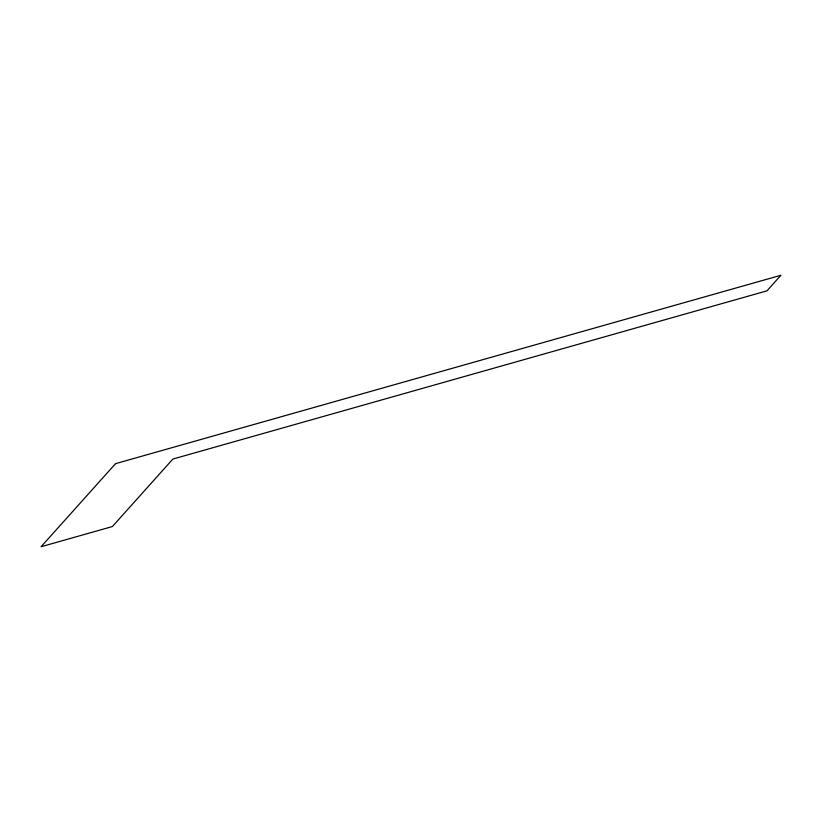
<?xml version="1.0" encoding="UTF-8"?>
<svg xmlns="http://www.w3.org/2000/svg" width="822" height="822" viewBox="0 0 822 822"><rect width="100%" height="100%" fill="white"/><g stroke="black" fill="none" stroke-linecap="round" stroke-linejoin="round"><path stroke-width="1.23" d="M115.542 463.659L41.1 546.722L112.388 526.542L172.877 459.056L766.947 290.854L780.9 275.278L115.542 463.659"/></g></svg>
